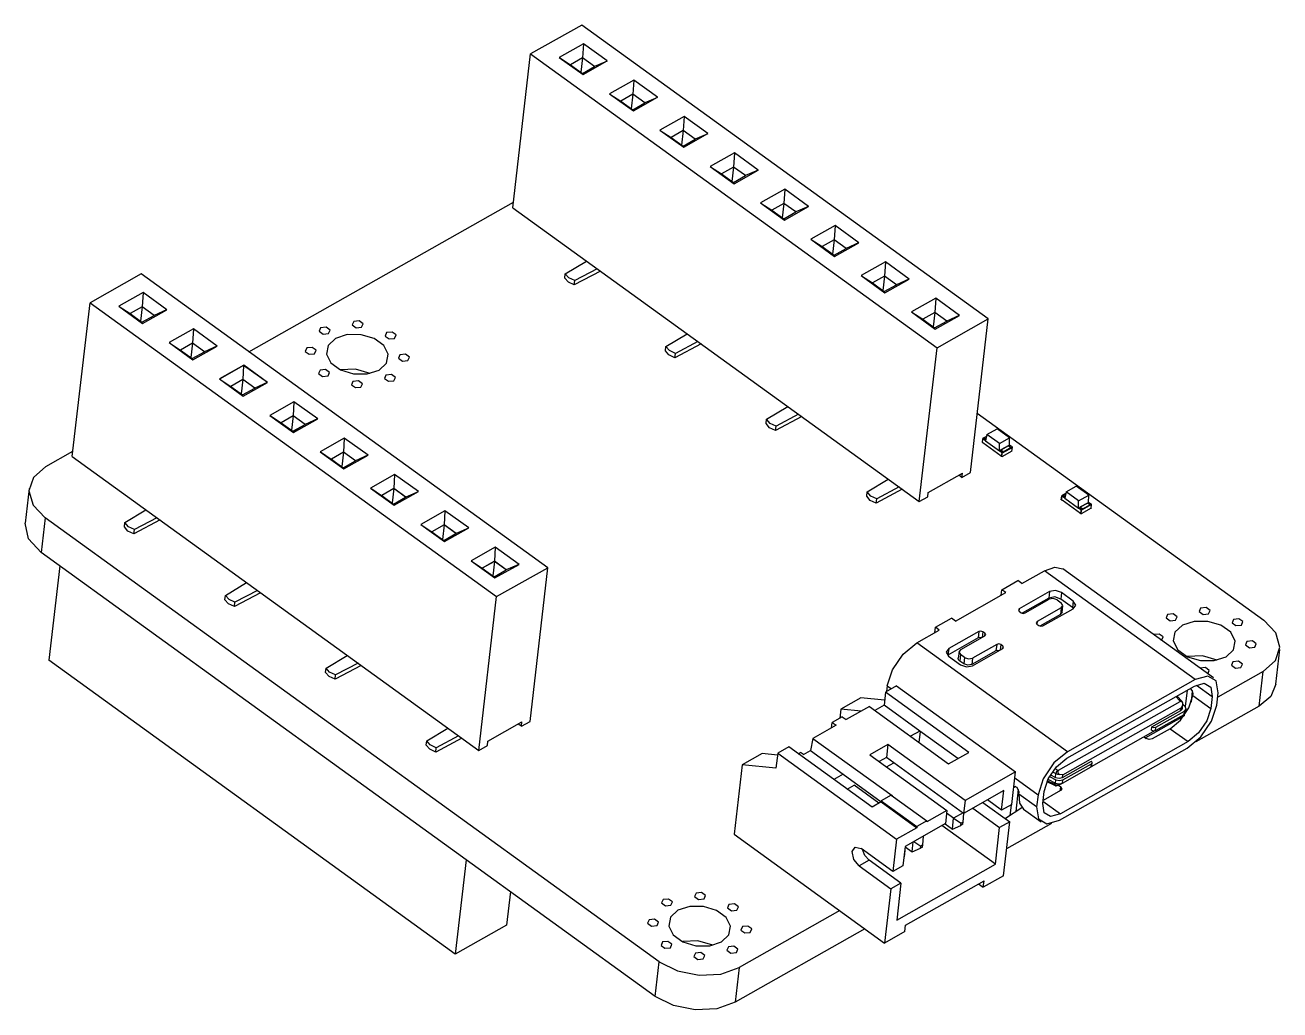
# Model space of a CAD drawing. Header units: millimetres. Extents: x -41 to 379, y -37 to 257.
# Drawn here: x 293.12 to 337.35, y 20.4 to 55.13 of the extents above; entities that cross this region are included whole.
import ezdxf

# ---------------------------------------------------------------- set-up
doc = ezdxf.new("R2010")
doc.units = ezdxf.units.MM
doc.layers.add('1', color=7, linetype='Continuous')

msp = doc.modelspace()

# ---------------------------------------------------------------- linework, layer by layer
at = {"layer": '1'}
for p, q in [((312.739, 55.134), (310.935, 54.114)), ((327.069, 44.772), (312.739, 55.134)), ((312.801, 54.476), (311.949, 53.994)), ((312.801, 54.475), (311.949, 53.994)), ((312.801, 54.475), (312.771, 53.976)), ((312.801, 54.476), (312.801, 54.475)), ((313.639, 53.87), (312.801, 54.476)), ((313.638, 53.87), (312.801, 54.475)), ((310.309, 48.689), (310.935, 54.114)), ((310.935, 54.114), (325.265, 43.752)), ((311.949, 53.994), (312.787, 53.388)), ((311.961, 53.985), (312.343, 53.734)), ((312.771, 53.976), (312.343, 53.734)), ((312.771, 53.975), (312.345, 53.734)), ((312.771, 53.975), (312.712, 53.468)), ((313.191, 53.672), (312.771, 53.976)), ((313.19, 53.672), (312.771, 53.975)), ((312.343, 53.734), (312.764, 53.43)), ((312.345, 53.734), (312.764, 53.431)), ((312.764, 53.431), (313.19, 53.672)), ((312.764, 53.43), (313.191, 53.672)), ((312.787, 53.388), (313.639, 53.87)), ((313.633, 53.867), (313.191, 53.672)), ((312.786, 53.389), (312.764, 53.43)), ((314.575, 53.193), (313.723, 52.711)), ((314.575, 53.193), (313.723, 52.712)), ((314.575, 53.193), (314.545, 52.693)), ((314.575, 53.193), (314.575, 53.193)), ((315.412, 52.587), (314.575, 53.193)), ((315.413, 52.587), (314.575, 53.193)), ((313.723, 52.712), (314.561, 52.106)), ((313.735, 52.703), (314.117, 52.451)), ((314.545, 52.693), (314.117, 52.451)), ((314.545, 52.692), (314.119, 52.451)), ((314.545, 52.692), (314.486, 52.185)), ((314.965, 52.389), (314.545, 52.693)), ((314.964, 52.389), (314.545, 52.692)), ((314.117, 52.451), (314.538, 52.147)), ((314.119, 52.451), (314.538, 52.148)), ((314.538, 52.148), (314.964, 52.389)), ((314.538, 52.147), (314.965, 52.389)), ((314.561, 52.106), (315.413, 52.587)), ((315.407, 52.584), (314.965, 52.389)), ((314.56, 52.106), (314.538, 52.147)), ((316.349, 51.911), (315.496, 51.429)), ((316.349, 51.91), (315.497, 51.429)), ((316.349, 51.91), (316.319, 51.411)), ((316.349, 51.911), (316.349, 51.91)), ((317.187, 51.305), (316.349, 51.911)), ((317.186, 51.304), (316.349, 51.91)), ((315.496, 51.429), (316.334, 50.823)), ((315.509, 51.42), (315.891, 51.169)), ((316.319, 51.411), (315.891, 51.169)), ((316.319, 51.41), (315.892, 51.169)), ((316.319, 51.41), (316.26, 50.903)), ((316.739, 51.107), (316.319, 51.411)), ((316.738, 51.107), (316.319, 51.41)), ((315.891, 51.169), (316.311, 50.865)), ((315.892, 51.169), (316.311, 50.866)), ((316.311, 50.866), (316.738, 51.107)), ((316.311, 50.865), (316.739, 51.107)), ((316.334, 50.823), (317.187, 51.305)), ((317.181, 51.302), (316.739, 51.107)), ((316.334, 50.824), (316.311, 50.865)), ((318.122, 50.628), (317.27, 50.146)), ((318.122, 50.627), (317.271, 50.146)), ((318.122, 50.627), (318.092, 50.128)), ((318.122, 50.628), (318.122, 50.627)), ((318.96, 50.022), (318.122, 50.628)), ((318.96, 50.022), (318.122, 50.627)), ((317.27, 50.146), (318.108, 49.54)), ((317.283, 50.137), (317.665, 49.886)), ((318.092, 50.128), (317.665, 49.886)), ((318.092, 50.127), (317.666, 49.886)), ((318.092, 50.127), (318.034, 49.62)), ((318.513, 49.824), (318.092, 50.128)), ((318.511, 49.824), (318.092, 50.127)), ((318.108, 49.54), (318.96, 50.022)), ((318.955, 50.019), (318.513, 49.824)), ((317.665, 49.886), (318.085, 49.582)), ((317.666, 49.886), (318.085, 49.583)), ((318.085, 49.583), (318.511, 49.824)), ((318.085, 49.582), (318.513, 49.824)), ((318.107, 49.541), (318.085, 49.582)), ((319.896, 49.346), (319.044, 48.864)), ((319.896, 49.345), (319.044, 48.863)), ((319.896, 49.345), (319.866, 48.845)), ((319.896, 49.346), (319.896, 49.345)), ((320.734, 48.74), (319.896, 49.346)), ((320.734, 48.739), (319.896, 49.345)), ((301.006, 43.612), (310.331, 48.884)), ((310.309, 48.689), (324.639, 38.327)), ((319.044, 48.864), (319.882, 48.258)), ((319.056, 48.855), (319.439, 48.604)), ((319.866, 48.845), (319.439, 48.604)), ((319.866, 48.844), (319.44, 48.603)), ((319.866, 48.844), (319.808, 48.337)), ((320.287, 48.541), (319.866, 48.845)), ((320.285, 48.541), (319.866, 48.844)), ((319.882, 48.258), (320.734, 48.74)), ((320.728, 48.736), (320.287, 48.541)), ((319.439, 48.604), (319.859, 48.3)), ((319.44, 48.603), (319.859, 48.3)), ((319.859, 48.3), (320.285, 48.541)), ((319.859, 48.3), (320.287, 48.541)), ((319.881, 48.258), (319.859, 48.3)), ((321.67, 48.063), (320.818, 47.581)), ((321.67, 48.062), (320.818, 47.581)), ((321.67, 48.062), (321.64, 47.563)), ((321.67, 48.063), (321.67, 48.062)), ((322.508, 47.457), (321.67, 48.063)), ((322.507, 47.457), (321.67, 48.062)), ((320.818, 47.581), (321.656, 46.975)), ((320.83, 47.572), (321.212, 47.321)), ((321.64, 47.563), (321.212, 47.321)), ((321.64, 47.562), (321.214, 47.321)), ((321.64, 47.562), (321.581, 47.055)), ((322.06, 47.259), (321.64, 47.563)), ((322.059, 47.259), (321.64, 47.562)), ((321.656, 46.975), (322.508, 47.457)), ((322.502, 47.454), (322.06, 47.259)), ((321.212, 47.321), (321.633, 47.017)), ((321.214, 47.321), (321.633, 47.018)), ((321.633, 47.018), (322.059, 47.259)), ((321.633, 47.017), (322.06, 47.259)), ((321.655, 46.976), (321.633, 47.017)), ((312.16, 46.362), (312.905, 46.812)), ((313.399, 46.455), (312.477, 45.967)), ((313.284, 46.538), (312.495, 46.12)), ((323.444, 46.78), (322.592, 46.298)), ((323.444, 46.779), (322.592, 46.298)), ((323.444, 46.779), (323.414, 46.28)), ((323.444, 46.78), (323.444, 46.779)), ((324.282, 46.174), (323.444, 46.78)), ((324.281, 46.174), (323.444, 46.779)), ((297.212, 46.356), (295.408, 45.336)), ((311.542, 35.994), (297.212, 46.356)), ((312.142, 46.209), (312.16, 46.362)), ((312.477, 45.967), (312.495, 46.12)), ((322.592, 46.298), (323.43, 45.692)), ((322.604, 46.289), (322.986, 46.038)), ((323.414, 46.28), (322.986, 46.038)), ((322.986, 46.038), (323.407, 45.734)), ((323.414, 46.279), (322.988, 46.038)), ((322.988, 46.038), (323.407, 45.735)), ((323.414, 46.279), (323.355, 45.772)), ((323.834, 45.976), (323.414, 46.28)), ((323.833, 45.976), (323.414, 46.279)), ((323.43, 45.692), (324.282, 46.174)), ((324.276, 46.171), (323.834, 45.976)), ((297.274, 45.698), (296.422, 45.216)), ((297.274, 45.697), (296.422, 45.216)), ((297.274, 45.697), (297.244, 45.198)), ((297.274, 45.698), (297.274, 45.697)), ((298.112, 45.092), (297.274, 45.698)), ((298.111, 45.091), (297.274, 45.697)), ((323.407, 45.735), (323.833, 45.976)), ((323.407, 45.734), (323.834, 45.976)), ((323.429, 45.693), (323.407, 45.734)), ((294.781, 39.911), (295.408, 45.336)), ((295.408, 45.336), (309.738, 34.974)), ((296.422, 45.216), (297.26, 44.61)), ((296.434, 45.207), (296.816, 44.956)), ((297.244, 45.198), (296.816, 44.956)), ((297.244, 45.197), (296.818, 44.956)), ((297.244, 45.197), (297.185, 44.69)), ((297.664, 44.894), (297.244, 45.198)), ((297.663, 44.894), (297.244, 45.197)), ((325.218, 45.498), (324.365, 45.016)), ((325.218, 45.497), (324.366, 45.015)), ((325.218, 45.497), (325.188, 44.997)), ((325.218, 45.498), (325.218, 45.497)), ((326.056, 44.892), (325.218, 45.498)), ((326.055, 44.891), (325.218, 45.497)), ((296.816, 44.956), (297.237, 44.652)), ((296.818, 44.956), (297.237, 44.653)), ((297.237, 44.653), (297.663, 44.894)), ((297.237, 44.652), (297.664, 44.894)), ((297.26, 44.61), (298.112, 45.092)), ((298.106, 45.089), (297.664, 44.894)), ((324.365, 45.016), (325.203, 44.41)), ((324.378, 45.007), (324.76, 44.756)), ((325.188, 44.997), (324.76, 44.756)), ((324.76, 44.756), (325.18, 44.452)), ((325.188, 44.996), (324.761, 44.755)), ((324.761, 44.755), (325.18, 44.452)), ((325.188, 44.996), (325.129, 44.49)), ((325.18, 44.452), (325.607, 44.693)), ((325.18, 44.452), (325.608, 44.693)), ((325.608, 44.693), (325.188, 44.997)), ((325.607, 44.693), (325.188, 44.996)), ((325.203, 44.41), (326.056, 44.892)), ((325.265, 43.752), (327.069, 44.772)), ((326.05, 44.888), (325.608, 44.693)), ((326.443, 39.347), (327.069, 44.772)), ((297.259, 44.611), (297.237, 44.652)), ((299.048, 44.415), (298.195, 43.933)), ((299.048, 44.414), (298.196, 43.933)), ((299.048, 44.414), (299.018, 43.915)), ((299.048, 44.415), (299.048, 44.414)), ((299.886, 43.809), (299.048, 44.415)), ((299.885, 43.809), (299.048, 44.414)), ((315.707, 43.797), (316.453, 44.247)), ((325.203, 44.41), (325.18, 44.452)), ((298.195, 43.933), (299.033, 43.327)), ((298.208, 43.924), (298.59, 43.673)), ((299.018, 43.915), (298.59, 43.673)), ((299.018, 43.914), (298.591, 43.673)), ((299.018, 43.914), (298.959, 43.407)), ((299.438, 43.611), (299.018, 43.915)), ((299.437, 43.611), (299.018, 43.914)), ((299.033, 43.327), (299.886, 43.809)), ((299.88, 43.806), (299.438, 43.611)), ((315.689, 43.644), (315.707, 43.797)), ((316.946, 43.89), (316.025, 43.402)), ((316.832, 43.972), (316.042, 43.554)), ((298.59, 43.673), (299.01, 43.369)), ((298.591, 43.673), (299.011, 43.37)), ((299.01, 43.369), (299.438, 43.611)), ((299.033, 43.328), (299.01, 43.369)), ((299.011, 43.37), (299.437, 43.611)), ((316.025, 43.402), (316.042, 43.554)), ((324.639, 38.327), (325.265, 43.752)), ((300.822, 43.133), (299.969, 42.651)), ((300.821, 43.132), (299.97, 42.65)), ((300.821, 43.132), (300.791, 42.632)), ((300.822, 43.133), (300.821, 43.132)), ((301.659, 42.526), (300.821, 43.132)), ((301.66, 42.527), (300.822, 43.133)), ((299.969, 42.651), (300.807, 42.045)), ((299.982, 42.642), (300.364, 42.391)), ((300.791, 42.632), (300.364, 42.391)), ((300.791, 42.631), (300.365, 42.39)), ((300.791, 42.631), (300.733, 42.125)), ((301.212, 42.328), (300.791, 42.632)), ((301.21, 42.328), (300.791, 42.631)), ((300.807, 42.045), (301.66, 42.527)), ((301.654, 42.523), (301.212, 42.328)), ((300.364, 42.391), (300.784, 42.087)), ((300.365, 42.39), (300.784, 42.087)), ((300.784, 42.087), (301.21, 42.328)), ((300.784, 42.087), (301.212, 42.328)), ((300.806, 42.045), (300.784, 42.087)), ((302.595, 41.85), (301.743, 41.368)), ((302.595, 41.849), (301.744, 41.368)), ((302.595, 41.849), (302.565, 41.35)), ((302.595, 41.85), (302.595, 41.849)), ((303.433, 41.244), (302.595, 41.85)), ((303.433, 41.244), (302.595, 41.849)), ((319.255, 41.232), (320, 41.681)), ((301.743, 41.368), (302.581, 40.762)), ((301.755, 41.359), (302.138, 41.108)), ((302.565, 41.35), (302.138, 41.108)), ((302.565, 41.349), (302.139, 41.108)), ((302.565, 41.349), (302.507, 40.842)), ((302.986, 41.046), (302.565, 41.35)), ((302.984, 41.046), (302.565, 41.349)), ((302.581, 40.762), (303.433, 41.244)), ((303.427, 41.241), (302.986, 41.046)), ((319.237, 41.079), (319.255, 41.232)), ((320.494, 41.324), (319.572, 40.836)), ((320.379, 41.407), (319.59, 40.989)), ((326.685, 41.445), (336.781, 34.144)), ((302.138, 41.108), (302.558, 40.804)), ((302.139, 41.108), (302.558, 40.805)), ((302.558, 40.805), (302.984, 41.046)), ((302.558, 40.804), (302.986, 41.046)), ((302.58, 40.763), (302.558, 40.804)), ((319.572, 40.836), (319.59, 40.989)), ((327.025, 40.691), (327.38, 40.892)), ((327.82, 40.574), (327.38, 40.892)), ((304.369, 40.567), (303.517, 40.085)), ((304.369, 40.567), (303.517, 40.085)), ((304.369, 40.567), (304.339, 40.067)), ((304.369, 40.567), (304.369, 40.567)), ((305.206, 39.961), (304.369, 40.567)), ((305.207, 39.961), (304.369, 40.567)), ((326.864, 40.407), (326.879, 40.537)), ((326.864, 40.407), (326.879, 40.395)), ((327.01, 40.628), (326.871, 40.55)), ((326.879, 40.537), (326.894, 40.525)), ((327.525, 39.928), (326.879, 40.395)), ((327.009, 40.621), (326.88, 40.548)), ((326.896, 40.537), (326.88, 40.548)), ((326.894, 40.525), (326.939, 40.55)), ((326.896, 40.537), (326.894, 40.525)), ((326.973, 40.468), (326.894, 40.525)), ((326.94, 40.562), (326.896, 40.537)), ((326.94, 40.562), (326.939, 40.55)), ((326.939, 40.55), (326.984, 40.517)), ((326.987, 40.528), (326.94, 40.562)), ((327.025, 40.691), (326.973, 40.468)), ((326.973, 40.468), (327.462, 40.115)), ((327.465, 40.373), (327.025, 40.691)), ((327.462, 40.115), (327.465, 40.373)), ((327.465, 40.373), (327.82, 40.574)), ((327.776, 40.296), (327.509, 40.146)), ((327.784, 40.295), (327.518, 40.144)), ((327.912, 40.259), (327.557, 40.058)), ((327.782, 40.296), (327.817, 40.316)), ((327.784, 40.295), (327.852, 40.245)), ((327.817, 40.316), (327.82, 40.574)), ((327.887, 40.265), (327.817, 40.316)), ((327.852, 40.245), (327.897, 40.27)), ((327.912, 40.259), (327.897, 40.27)), ((293.847, 39.565), (294.804, 40.106)), ((294.781, 39.911), (309.112, 29.549)), ((303.517, 40.085), (304.355, 39.479)), ((303.529, 40.076), (303.911, 39.825)), ((304.339, 40.067), (303.911, 39.825)), ((303.911, 39.825), (304.332, 39.521)), ((304.339, 40.066), (303.913, 39.825)), ((303.913, 39.825), (304.332, 39.522)), ((304.339, 40.066), (304.281, 39.559)), ((304.759, 39.763), (304.339, 40.067)), ((304.758, 39.763), (304.339, 40.066)), ((304.355, 39.479), (305.207, 39.961)), ((305.201, 39.958), (304.759, 39.763)), ((327.462, 40.115), (327.506, 40.14)), ((327.54, 40.058), (327.462, 40.115)), ((327.506, 40.14), (327.576, 40.089)), ((327.586, 40.095), (327.518, 40.144)), ((327.524, 39.917), (327.525, 39.928)), ((327.525, 39.928), (327.541, 39.917)), ((327.54, 40.058), (327.542, 40.07)), ((327.54, 40.058), (327.556, 40.047)), ((327.541, 39.917), (327.556, 40.047)), ((327.542, 40.07), (327.586, 40.095)), ((327.557, 40.058), (327.542, 40.07)), ((327.907, 40.11), (327.551, 39.909)), ((327.551, 39.909), (327.567, 40.039)), ((327.922, 40.24), (327.567, 40.039)), ((327.907, 40.11), (327.922, 40.24)), ((304.332, 39.522), (304.758, 39.763)), ((304.332, 39.521), (304.759, 39.763)), ((304.354, 39.48), (304.332, 39.521)), ((306.143, 39.285), (305.291, 38.803)), ((306.143, 39.284), (305.291, 38.802)), ((306.143, 39.284), (306.113, 38.784)), ((306.143, 39.285), (306.143, 39.284)), ((306.981, 38.679), (306.143, 39.285)), ((306.98, 38.678), (306.143, 39.284)), ((322.802, 38.666), (323.548, 39.116)), ((324.957, 38.65), (326.16, 39.33)), ((326.142, 39.177), (326.031, 39.258)), ((326.142, 39.177), (326.443, 39.347)), ((326.142, 39.177), (326.16, 39.33)), ((293.257, 38.784), (293.116, 37.562)), ((305.291, 38.803), (306.129, 38.197)), ((305.303, 38.794), (305.685, 38.543)), ((306.113, 38.784), (305.685, 38.543)), ((305.685, 38.543), (306.106, 38.239)), ((306.113, 38.783), (305.687, 38.543)), ((305.687, 38.543), (306.106, 38.24)), ((306.113, 38.783), (306.054, 38.277)), ((306.533, 38.48), (306.113, 38.784)), ((306.532, 38.48), (306.113, 38.783)), ((306.129, 38.197), (306.981, 38.679)), ((306.975, 38.675), (306.533, 38.48)), ((322.785, 38.513), (322.802, 38.666)), ((324.041, 38.759), (323.12, 38.271)), ((323.927, 38.842), (323.138, 38.424)), ((324.639, 38.327), (324.939, 38.497)), ((324.939, 38.497), (324.957, 38.65)), ((329.647, 38.394), (329.662, 38.524)), ((329.657, 38.387), (329.672, 38.517)), ((329.804, 38.608), (329.665, 38.53)), ((329.672, 38.517), (329.688, 38.505)), ((329.802, 38.601), (329.673, 38.528)), ((329.689, 38.517), (329.673, 38.528)), ((329.688, 38.505), (329.732, 38.53)), ((329.689, 38.517), (329.688, 38.505)), ((329.766, 38.449), (329.688, 38.505)), ((329.733, 38.542), (329.689, 38.517)), ((329.733, 38.542), (329.732, 38.53)), ((329.732, 38.53), (329.778, 38.497)), ((329.78, 38.508), (329.733, 38.542)), ((329.819, 38.672), (329.766, 38.449)), ((329.819, 38.672), (330.174, 38.872)), ((330.258, 38.353), (329.819, 38.672)), ((330.614, 38.554), (330.174, 38.872)), ((330.258, 38.353), (330.614, 38.554)), ((330.61, 38.296), (330.614, 38.554)), ((306.106, 38.24), (306.532, 38.48)), ((306.106, 38.239), (306.533, 38.48)), ((306.128, 38.197), (306.106, 38.239)), ((323.12, 38.271), (323.138, 38.424)), ((329.657, 38.387), (329.673, 38.375)), ((330.319, 37.908), (329.673, 38.375)), ((329.766, 38.449), (330.255, 38.095)), ((330.255, 38.095), (330.258, 38.353)), ((330.255, 38.095), (330.3, 38.12)), ((330.334, 38.038), (330.255, 38.095)), ((330.3, 38.12), (330.37, 38.069)), ((330.569, 38.276), (330.303, 38.126)), ((330.578, 38.275), (330.311, 38.124)), ((330.379, 38.075), (330.311, 38.124)), ((330.334, 38.038), (330.335, 38.05)), ((330.335, 38.05), (330.379, 38.075)), ((330.351, 38.038), (330.335, 38.05)), ((330.7, 38.09), (330.345, 37.889)), ((330.706, 38.239), (330.351, 38.038)), ((330.715, 38.22), (330.36, 38.019)), ((330.575, 38.276), (330.61, 38.296)), ((330.578, 38.275), (330.646, 38.225)), ((330.681, 38.245), (330.61, 38.296)), ((330.646, 38.225), (330.69, 38.251)), ((330.706, 38.239), (330.69, 38.251)), ((330.7, 38.09), (330.715, 38.22)), ((293.823, 37.752), (293.682, 36.529)), ((315.472, 22.098), (293.823, 37.752)), ((296.632, 37.584), (297.378, 38.034)), ((297.872, 37.677), (296.95, 37.189)), ((297.757, 37.759), (296.968, 37.342)), ((307.917, 38.002), (307.064, 37.52)), ((307.917, 38.001), (307.065, 37.52)), ((307.917, 38.001), (307.887, 37.502)), ((307.917, 38.002), (307.917, 38.001)), ((308.755, 37.396), (307.917, 38.002)), ((308.754, 37.396), (307.917, 38.001)), ((330.317, 37.897), (330.319, 37.908)), ((330.319, 37.908), (330.334, 37.897)), ((330.334, 38.038), (330.349, 38.027)), ((330.334, 37.897), (330.349, 38.027)), ((330.345, 37.889), (330.36, 38.019)), ((296.615, 37.431), (296.632, 37.584)), ((296.95, 37.189), (296.968, 37.342)), ((307.064, 37.52), (307.902, 36.914)), ((307.077, 37.511), (307.459, 37.26)), ((307.887, 37.502), (307.459, 37.26)), ((307.459, 37.26), (307.879, 36.956)), ((307.887, 37.501), (307.46, 37.26)), ((307.46, 37.26), (307.879, 36.957)), ((307.887, 37.501), (307.828, 36.994)), ((307.879, 36.957), (308.306, 37.198)), ((307.879, 36.956), (308.307, 37.198)), ((308.307, 37.198), (307.887, 37.502)), ((308.306, 37.198), (307.887, 37.501)), ((307.902, 36.914), (308.755, 37.396)), ((308.749, 37.393), (308.307, 37.198)), ((307.902, 36.915), (307.879, 36.956)), ((309.691, 36.719), (308.838, 36.237)), ((309.69, 36.719), (308.839, 36.237)), ((309.69, 36.719), (309.66, 36.219)), ((309.691, 36.719), (309.69, 36.719)), ((310.528, 36.113), (309.69, 36.719)), ((310.529, 36.113), (309.691, 36.719)), ((315.331, 20.875), (293.682, 36.529)), ((294.336, 36.056), (293.952, 32.729)), ((308.838, 36.237), (309.676, 35.632)), ((308.851, 36.229), (309.233, 35.977)), ((309.66, 36.219), (309.233, 35.977)), ((309.233, 35.977), (309.653, 35.673)), ((309.66, 36.218), (309.234, 35.977)), ((309.234, 35.977), (309.653, 35.674)), ((309.66, 36.218), (309.602, 35.711)), ((309.653, 35.674), (310.079, 35.915)), ((309.653, 35.673), (310.081, 35.915)), ((310.081, 35.915), (309.66, 36.219)), ((310.079, 35.915), (309.66, 36.218)), ((309.676, 35.632), (310.529, 36.113)), ((309.738, 34.974), (311.542, 35.994)), ((310.523, 36.11), (310.081, 35.915)), ((310.916, 30.569), (311.542, 35.994)), ((328.258, 35.44), (329.054, 35.889)), ((334.368, 32.046), (329.054, 35.889)), ((335.015, 32.107), (329.701, 35.95)), ((300.18, 35.019), (300.925, 35.468)), ((309.675, 35.632), (309.653, 35.673)), ((327.55, 35.219), (328.119, 35.541)), ((328.258, 35.44), (328.119, 35.541)), ((300.162, 34.866), (300.18, 35.019)), ((301.419, 35.111), (300.498, 34.623)), ((301.305, 35.194), (300.515, 34.776)), ((309.112, 29.549), (309.738, 34.974)), ((325.914, 34.114), (327.69, 35.118)), ((327.528, 35.027), (327.55, 35.219)), ((327.69, 35.118), (327.55, 35.219)), ((329.227, 35.151), (328.162, 34.548)), ((329.227, 35.151), (329.201, 34.921)), ((329.65, 35.12), (329.624, 34.89)), ((330.069, 34.817), (329.65, 35.12)), ((300.498, 34.623), (300.515, 34.776)), ((328.162, 34.548), (328.152, 34.465)), ((329.201, 34.921), (328.263, 34.391)), ((328.371, 34.397), (329.224, 34.879)), ((329.643, 34.576), (328.79, 34.094)), ((329, 33.942), (330.065, 34.545)), ((329.506, 34.858), (329.645, 34.757)), ((329.643, 34.576), (329.616, 34.347)), ((330.043, 34.587), (329.624, 34.89)), ((329.675, 34.425), (329.702, 34.654)), ((330.069, 34.817), (330.043, 34.587)), ((325.206, 33.894), (325.775, 34.215)), ((325.914, 34.114), (325.775, 34.215)), ((328.161, 34.458), (328.231, 34.407)), ((328.79, 34.094), (328.781, 34.01)), ((329.616, 34.347), (328.891, 33.936)), ((324.551, 33.343), (325.346, 33.793)), ((325.184, 33.702), (325.206, 33.894)), ((325.346, 33.793), (325.206, 33.894)), ((326.741, 33.745), (325.676, 33.143)), ((326.741, 33.745), (326.715, 33.516)), ((326.882, 33.735), (326.86, 33.542)), ((326.952, 33.684), (326.882, 33.735)), ((326.952, 33.684), (326.941, 33.588)), ((328.789, 34.003), (328.859, 33.953)), ((329.865, 29.501), (324.551, 33.343)), ((326.715, 33.516), (325.649, 32.914)), ((326.099, 33.112), (326.951, 33.594)), ((327.37, 33.291), (326.518, 32.809)), ((327.37, 33.291), (327.343, 33.061)), ((327.511, 33.28), (327.489, 33.088)), ((327.581, 33.23), (327.511, 33.28)), ((327.581, 33.23), (327.569, 33.134)), ((303.728, 32.453), (304.473, 32.903)), ((325.676, 33.143), (325.649, 32.914)), ((325.672, 32.871), (326.091, 32.568)), ((326.04, 33.034), (326.013, 32.805)), ((326.096, 32.931), (326.07, 32.701)), ((326.236, 32.83), (326.096, 32.931)), ((326.236, 32.83), (326.209, 32.6)), ((327.343, 33.061), (326.491, 32.58)), ((326.518, 32.809), (326.491, 32.58)), ((326.514, 32.537), (327.579, 33.139)), ((337.206, 31.889), (337.347, 33.112)), ((308.282, 22.367), (293.952, 32.729)), ((303.71, 32.301), (303.728, 32.453)), ((304.967, 32.546), (304.045, 32.058)), ((304.852, 32.629), (304.063, 32.211)), ((326.209, 32.6), (326.07, 32.701)), ((336.757, 32.331), (335.16, 31.428)), ((336.616, 31.109), (336.757, 32.331)), ((304.045, 32.058), (304.063, 32.211)), ((334.368, 32.046), (329.865, 29.501)), ((334.412, 31.854), (334.964, 31.455)), ((323.449, 31.601), (323.396, 31.142)), ((323.84, 31.822), (323.449, 31.601)), ((326.382, 29.48), (323.449, 31.601)), ((323.512, 31.828), (323.489, 31.623)), ((323.512, 31.828), (323.661, 31.721)), ((323.84, 31.822), (328.03, 28.792)), ((329.839, 29.271), (334.342, 31.817)), ((333.828, 31.293), (333.687, 31.447)), ((333.893, 31.284), (333.725, 31.468)), ((334.081, 31.67), (334.014, 31.093)), ((334.231, 31.246), (334.276, 31.636)), ((334.286, 31.481), (334.293, 31.543)), ((334.286, 31.481), (334.914, 31.027)), ((334.964, 31.455), (334.914, 31.027)), ((335.128, 31.147), (335.177, 31.575)), ((321.871, 31.006), (321.835, 30.688)), ((322.582, 31.407), (321.871, 31.006)), ((322.588, 30.934), (321.871, 31.006)), ((322.879, 31.098), (322.062, 30.636)), ((323.417, 31.323), (322.582, 31.407)), ((322.879, 31.098), (325.672, 29.078)), ((323.396, 31.142), (323.072, 30.959)), ((324.654, 30.233), (323.396, 31.142)), ((329.548, 28.848), (333.84, 31.274)), ((329.701, 28.692), (333.87, 31.049)), ((333.859, 30.953), (333.87, 31.049)), ((333.933, 31.166), (333.87, 31.049)), ((333.918, 31.032), (333.933, 31.165)), ((334.015, 31.093), (333.931, 31.184)), ((334.031, 30.899), (334.045, 31.013)), ((336.616, 31.109), (334.39, 29.851)), ((309.43, 29.872), (310.633, 30.552)), ((310.615, 30.399), (310.916, 30.569)), ((310.615, 30.399), (310.633, 30.552)), ((321.545, 30.344), (321.567, 30.537)), ((321.922, 30.737), (321.567, 30.537)), ((321.567, 30.537), (321.707, 30.436)), ((321.922, 30.737), (322.062, 30.636)), ((333.964, 30.753), (332.612, 29.988)), ((332.84, 30.377), (333.859, 30.953)), ((332.967, 30.253), (333.972, 30.821)), ((332.981, 30.367), (333.986, 30.935)), ((333.972, 30.821), (333.986, 30.935)), ((333.983, 30.828), (333.977, 30.769)), ((307.275, 29.888), (308.021, 30.338)), ((310.615, 30.399), (310.504, 30.479)), ((321.707, 30.436), (320.89, 29.974)), ((324.654, 30.233), (324.329, 30.05)), ((324.64, 29.825), (324.684, 30.211)), ((325.997, 29.262), (324.654, 30.233)), ((332.958, 30.248), (330.703, 28.973)), ((332.827, 30.263), (332.84, 30.377)), ((333.487, 30.316), (332.848, 29.954)), ((332.967, 30.253), (332.981, 30.367)), ((333.487, 30.316), (334.116, 29.861)), ((307.258, 29.735), (307.275, 29.888)), ((308.514, 29.981), (307.593, 29.493)), ((307.593, 29.493), (307.61, 29.646)), ((308.4, 30.064), (307.61, 29.646)), ((309.112, 29.549), (309.412, 29.719)), ((309.412, 29.719), (309.43, 29.872)), ((320.04, 29.673), (319.649, 29.452)), ((322.973, 27.552), (320.04, 29.673)), ((320.89, 29.974), (320.802, 29.541)), ((320.89, 29.974), (323.683, 27.954)), ((323.531, 29.757), (322.892, 29.396)), ((323.531, 29.757), (323.478, 29.299)), ((326.254, 27.788), (323.531, 29.757)), ((334.116, 29.861), (329.613, 27.315)), ((332.562, 30.024), (332.637, 29.97)), ((319.101, 29.439), (318.391, 29.038)), ((319.642, 29.385), (319.101, 29.439)), ((319.649, 29.452), (319.588, 28.918)), ((319.649, 29.452), (323.839, 26.423)), ((320.373, 29.433), (320.449, 29.476)), ((320.553, 29.4), (320.449, 29.476)), ((320.553, 29.4), (320.802, 29.541)), ((320.802, 29.541), (321.954, 28.707)), ((322.892, 29.396), (325.615, 27.426)), ((323.478, 29.299), (323.224, 29.155)), ((326.201, 27.329), (323.478, 29.299)), ((325.672, 29.078), (326.382, 29.48)), ((329.586, 27.086), (334.089, 29.632)), ((318.391, 29.038), (318.108, 26.593)), ((319.588, 28.918), (318.391, 29.038)), ((323.486, 28.966), (323.74, 29.11)), ((328.03, 28.792), (326.254, 27.788)), ((327.898, 27.646), (328.03, 28.792)), ((329.331, 28.793), (329.457, 28.731)), ((329.419, 28.907), (329.52, 28.858)), ((329.69, 28.597), (330.709, 29.173)), ((329.69, 28.399), (330.694, 28.968)), ((329.703, 28.514), (330.708, 29.082)), ((330.694, 28.968), (330.708, 29.082)), ((330.724, 29.007), (330.737, 29.121)), ((321.954, 28.707), (321.63, 28.524)), ((321.954, 28.707), (323.293, 27.739)), ((322.101, 28.183), (322.341, 28.319)), ((323.213, 27.688), (322.341, 28.319)), ((328.006, 28.579), (328.827, 27.985)), ((329.136, 28.449), (329.424, 28.309)), ((329.413, 28.349), (329.149, 28.478)), ((329.174, 28.53), (329.441, 28.4)), ((329.225, 28.627), (329.455, 28.515)), ((329.26, 28.686), (329.442, 28.598)), ((329.413, 28.349), (329.42, 28.41)), ((329.441, 28.4), (329.455, 28.515)), ((329.442, 28.598), (329.457, 28.731)), ((329.532, 28.321), (329.666, 28.387)), ((329.544, 28.326), (329.625, 28.267)), ((329.701, 28.692), (329.577, 28.703)), ((329.676, 28.393), (329.666, 28.387)), ((329.666, 28.387), (329.666, 28.388)), ((329.69, 28.597), (329.701, 28.692)), ((329.69, 28.399), (329.703, 28.514)), ((323.652, 27.972), (323.297, 27.771)), ((323.652, 27.972), (324.909, 27.063)), ((323.683, 27.954), (323.68, 27.952)), ((327.622, 28.133), (326.201, 27.329)), ((327.543, 27.445), (327.622, 28.133)), ((328.04, 28.278), (327.966, 28.235)), ((328.049, 27.389), (328.139, 28.167)), ((328.149, 28.012), (328.156, 28.073)), ((328.777, 27.557), (328.149, 28.012)), ((328.827, 27.985), (328.777, 27.557)), ((328.991, 27.678), (329.04, 28.106)), ((329.623, 28.131), (329.002, 27.78)), ((329.609, 28.123), (329.625, 28.267)), ((323.293, 27.733), (322.973, 27.552)), ((323.297, 27.771), (323.293, 27.733)), ((323.293, 27.733), (324.55, 26.824)), ((323.297, 27.771), (324.554, 26.862)), ((326.254, 27.788), (326.201, 27.329)), ((326.53, 27.515), (327.472, 26.834)), ((326.885, 27.716), (327.827, 27.035)), ((327.543, 27.445), (327.044, 27.806)), ((327.898, 27.646), (327.543, 27.445)), ((328.259, 27.527), (327.677, 27.143)), ((327.878, 27.635), (327.834, 27.247)), ((328.311, 27.48), (328.939, 27.026)), ((329, 27.759), (329.613, 27.315)), ((324.909, 27.063), (324.554, 26.862)), ((325.615, 27.426), (324.905, 27.025)), ((324.905, 27.025), (324.909, 27.063)), ((325.615, 27.426), (325.562, 26.968)), ((325.851, 27.154), (325.604, 27.332)), ((325.807, 26.772), (325.851, 27.154)), ((326.184, 27.342), (325.851, 27.154)), ((325.851, 27.154), (326.115, 26.98)), ((326.186, 27.021), (326.115, 26.98)), ((326.177, 26.944), (326.186, 27.021)), ((326.186, 27.021), (326.204, 27.331)), ((327.827, 27.035), (327.472, 26.834)), ((327.607, 25.124), (327.827, 27.035)), ((318.108, 26.593), (323.416, 22.755)), ((324.55, 26.824), (323.839, 26.423)), ((325.562, 26.968), (324.142, 26.165)), ((324.554, 26.862), (324.55, 26.824)), ((327.322, 25.535), (325.438, 26.898)), ((325.547, 26.96), (325.807, 26.772)), ((325.807, 26.772), (326.106, 26.904)), ((326.106, 26.904), (326.115, 26.98)), ((326.177, 26.944), (326.106, 26.904)), ((327.322, 25.535), (327.472, 26.834)), ((329.297, 26.971), (327.717, 26.078)), ((323.839, 26.423), (323.707, 25.277)), ((324.142, 26.165), (324.062, 25.477)), ((324.14, 26.147), (324.386, 25.969)), ((324.386, 25.969), (324.427, 26.326)), ((324.386, 25.969), (324.685, 26.101)), ((324.449, 26.339), (324.694, 26.177)), ((324.685, 26.101), (324.694, 26.177)), ((324.756, 26.141), (324.685, 26.101)), ((324.765, 26.218), (324.694, 26.177)), ((324.756, 26.141), (324.765, 26.218)), ((324.765, 26.218), (324.784, 26.528)), ((308.666, 25.694), (308.282, 22.367)), ((322.874, 25.674), (322.519, 25.473)), ((323.707, 25.277), (322.59, 26.084)), ((323.992, 24.866), (322.874, 25.674)), ((324.097, 25.781), (324.118, 25.793)), ((324.118, 25.793), (324.144, 26.022)), ((324.144, 26.022), (324.124, 26.01)), ((324.127, 26.035), (324.144, 26.022)), ((322.519, 25.473), (323.636, 24.665)), ((324.062, 25.477), (323.707, 25.277)), ((323.842, 23.567), (327.322, 25.535)), ((323.992, 24.866), (323.636, 24.665)), ((323.992, 24.866), (323.842, 23.567)), ((324.153, 23.386), (326.923, 24.952)), ((326.73, 24.843), (326.896, 24.723)), ((327.607, 25.124), (326.896, 24.723)), ((326.896, 24.723), (326.923, 24.952)), ((310.223, 24.569), (310.086, 23.387)), ((323.636, 24.665), (323.416, 22.755)), ((321.837, 23.897), (318.289, 21.891)), ((310.086, 23.387), (308.282, 22.367)), ((322.724, 23.255), (318.148, 20.668)), ((324.126, 23.157), (323.416, 22.755)), ((324.126, 23.157), (324.153, 23.386)), ((315.331, 20.875), (315.472, 22.098)), ((318.289, 21.891), (318.148, 20.668))]:
    msp.add_line(p, q, dxfattribs=at)
for points in [[(312.477, 45.967), (312.267, 46.064), (312.142, 46.209)], [(312.495, 46.12), (312.284, 46.217), (312.16, 46.362)], [(316.042, 43.554), (315.832, 43.652), (315.707, 43.797)], [(316.025, 43.402), (315.814, 43.499), (315.689, 43.644)], [(305.285, 42.85), (304.766, 42.999), (304.228, 42.973)], [(319.59, 40.989), (319.38, 41.086), (319.255, 41.232)], [(319.572, 40.836), (319.362, 40.933), (319.237, 41.079)], [(326.871, 40.55), (326.875, 40.55), (326.88, 40.548)], [(327.784, 40.295), (327.78, 40.297), (327.776, 40.296)], [(327.922, 40.24), (327.92, 40.25), (327.912, 40.259)], [(327.518, 40.144), (327.51, 40.146), (327.506, 40.14)], [(327.551, 39.909), (327.55, 39.906), (327.548, 39.904)], [(327.567, 40.039), (327.564, 40.05), (327.557, 40.058)], [(327.907, 40.11), (327.906, 40.107), (327.904, 40.105)], [(293.847, 39.565), (293.41, 39.181), (293.252, 38.701), (293.397, 38.199), (293.823, 37.752)], [(323.12, 38.271), (322.91, 38.368), (322.785, 38.513)], [(323.138, 38.424), (322.927, 38.521), (322.802, 38.666)], [(329.662, 38.524), (329.666, 38.53), (329.673, 38.528)], [(329.647, 38.394), (329.649, 38.384), (329.656, 38.375)], [(330.311, 38.124), (330.304, 38.126), (330.3, 38.12)], [(330.578, 38.275), (330.573, 38.277), (330.569, 38.276)], [(330.7, 38.09), (330.699, 38.087), (330.697, 38.085)], [(330.715, 38.22), (330.713, 38.23), (330.706, 38.239)], [(330.345, 37.889), (330.344, 37.886), (330.342, 37.884)], [(330.36, 38.019), (330.358, 38.03), (330.351, 38.038)], [(293.682, 36.529), (293.232, 37.018), (293.116, 37.562)], [(296.95, 37.189), (296.74, 37.286), (296.615, 37.431)], [(296.968, 37.342), (296.757, 37.439), (296.632, 37.584)], [(329.054, 35.889), (329.419, 36.016), (329.701, 35.95)], [(300.515, 34.776), (300.305, 34.873), (300.18, 35.019)], [(329.624, 34.89), (329.413, 34.962), (329.201, 34.921)], [(329.65, 35.12), (329.439, 35.191), (329.227, 35.151)], [(300.498, 34.623), (300.287, 34.721), (300.162, 34.866)], [(328.162, 34.548), (328.132, 34.505), (328.161, 34.458)], [(329.506, 34.858), (329.365, 34.906), (329.224, 34.879)], [(329.643, 34.576), (329.702, 34.662), (329.645, 34.757)], [(330.081, 34.554), (330.063, 34.571), (330.043, 34.587)], [(330.065, 34.545), (330.155, 34.674), (330.069, 34.817)], [(328.231, 34.407), (328.301, 34.383), (328.371, 34.397)], [(328.79, 34.094), (328.761, 34.051), (328.789, 34.003)], [(329.675, 34.425), (329.657, 34.381), (329.616, 34.347)], [(336.757, 32.331), (337.194, 32.716), (337.352, 33.195), (337.207, 33.697), (336.781, 34.144)], [(326.882, 33.735), (326.812, 33.759), (326.741, 33.745)], [(326.951, 33.594), (326.981, 33.637), (326.952, 33.684)], [(328.859, 33.953), (328.929, 33.929), (329, 33.942)], [(333.184, 33.431), (333.233, 33.55), (333.096, 33.649), (332.905, 33.633)], [(323.512, 31.828), (323.694, 32.395), (324.074, 32.949), (324.551, 33.343)], [(326.824, 33.522), (326.766, 33.53), (326.715, 33.516)], [(327.511, 33.28), (327.441, 33.304), (327.37, 33.291)], [(327.579, 33.139), (327.609, 33.182), (327.581, 33.23)], [(325.676, 33.143), (325.587, 33.013), (325.672, 32.871)], [(325.649, 32.914), (325.642, 32.909), (325.634, 32.904)], [(326.07, 32.701), (326.025, 32.75), (326.013, 32.805)], [(326.099, 33.112), (326.039, 33.025), (326.096, 32.931)], [(326.236, 32.83), (326.376, 32.782), (326.518, 32.809)], [(327.452, 33.067), (327.395, 33.075), (327.343, 33.061)], [(335.142, 32.737), (334.624, 32.885), (334.085, 32.859)], [(304.045, 32.058), (303.835, 32.155), (303.71, 32.301)], [(304.063, 32.211), (303.853, 32.308), (303.728, 32.453)], [(326.091, 32.568), (326.302, 32.496), (326.514, 32.537)], [(326.491, 32.58), (326.35, 32.552), (326.209, 32.6)], [(334.814, 32.252), (334.863, 32.372), (334.725, 32.471), (334.534, 32.454)], [(334.342, 31.817), (334.685, 31.916), (334.913, 31.783), (334.964, 31.455)], [(335.177, 31.575), (335.111, 32.002), (334.815, 32.174), (334.368, 32.046)], [(337.206, 31.889), (337.027, 31.457), (336.616, 31.109)], [(333.487, 30.316), (333.854, 30.619), (334.147, 31.046), (334.286, 31.481)], [(334.293, 31.543), (334.27, 31.648), (334.197, 31.736)], [(333.828, 31.293), (333.865, 31.297), (333.893, 31.284)], [(333.84, 31.274), (333.835, 31.284), (333.828, 31.293)], [(333.933, 31.166), (333.934, 31.177), (333.934, 31.188), (333.933, 31.194), (333.933, 31.2), (333.932, 31.206), (333.931, 31.211), (333.927, 31.223), (333.923, 31.233), (333.921, 31.239), (333.918, 31.244), (333.915, 31.249), (333.912, 31.254), (333.904, 31.262), (333.896, 31.269), (333.891, 31.272), (333.887, 31.275), (333.882, 31.277), (333.877, 31.279), (333.872, 31.28), (333.867, 31.281), (333.863, 31.281), (333.858, 31.28), (333.848, 31.278), (333.84, 31.274)], [(333.859, 30.953), (333.9, 30.988), (333.918, 31.032)], [(333.933, 31.165), (333.933, 31.194), (333.928, 31.221), (333.919, 31.246), (333.905, 31.269), (333.899, 31.276), (333.893, 31.284)], [(333.986, 30.935), (334.044, 31.008), (334.015, 31.093)], [(334.089, 29.632), (334.567, 30.026), (334.946, 30.581), (335.128, 31.147)], [(334.914, 31.027), (334.775, 30.591), (334.483, 30.164), (334.116, 29.861)], [(333.972, 30.821), (334.013, 30.855), (334.031, 30.899)], [(332.827, 30.263), (332.897, 30.239), (332.967, 30.253)], [(332.84, 30.377), (332.91, 30.354), (332.981, 30.367)], [(307.593, 29.493), (307.383, 29.59), (307.258, 29.735)], [(307.61, 29.646), (307.4, 29.743), (307.275, 29.888)], [(332.848, 29.954), (332.742, 29.934), (332.637, 29.97)], [(329.865, 29.501), (329.388, 29.106), (329.008, 28.552), (328.827, 27.985)], [(329.04, 28.106), (329.179, 28.542), (329.472, 28.968), (329.839, 29.271)], [(329.52, 28.858), (329.479, 28.8), (329.457, 28.731)], [(329.548, 28.848), (329.54, 28.842), (329.533, 28.836), (329.53, 28.832), (329.527, 28.827), (329.525, 28.822), (329.523, 28.817), (329.52, 28.807), (329.519, 28.795), (329.52, 28.784), (329.522, 28.772), (329.526, 28.761), (329.531, 28.75), (329.537, 28.74), (329.543, 28.731), (329.551, 28.723), (329.559, 28.715), (329.568, 28.708), (329.577, 28.703)], [(329.52, 28.858), (329.534, 28.852), (329.548, 28.848)], [(330.694, 28.968), (330.715, 28.985), (330.724, 29.007)], [(330.708, 29.082), (330.737, 29.125), (330.709, 29.173)], [(329.424, 28.309), (329.414, 28.323), (329.413, 28.349)], [(329.532, 28.321), (329.47, 28.329), (329.413, 28.349)], [(329.441, 28.4), (329.57, 28.371), (329.69, 28.399)], [(329.442, 28.598), (329.57, 28.569), (329.69, 28.597)], [(329.455, 28.515), (329.583, 28.486), (329.703, 28.514)], [(329.457, 28.731), (329.514, 28.711), (329.577, 28.703)], [(329.532, 28.321), (329.522, 28.316), (329.512, 28.312), (329.508, 28.31), (329.503, 28.308), (329.498, 28.306), (329.494, 28.304), (329.486, 28.301), (329.479, 28.299), (329.475, 28.298), (329.472, 28.297), (329.47, 28.296), (329.467, 28.295), (329.462, 28.295)], [(328.156, 28.073), (328.094, 28.237), (327.97, 28.275)], [(328.149, 28.012), (328.169, 27.69), (328.311, 27.48)], [(329.424, 28.309), (329.443, 28.303), (329.463, 28.296)], [(329.625, 28.267), (329.668, 28.196), (329.623, 28.131)], [(328.777, 27.557), (328.844, 27.131), (329.14, 26.958), (329.586, 27.086)], [(329.613, 27.315), (329.269, 27.217), (329.042, 27.35), (328.991, 27.678)], [(322.519, 25.473), (322.332, 25.706), (322.275, 25.981), (322.382, 26.138), (322.59, 26.084)], [(322.874, 25.674), (322.725, 25.838), (322.638, 26.05)], [(317.357, 22.682), (316.838, 22.83), (316.299, 22.804)], [(315.472, 22.098), (316.115, 21.772), (316.876, 21.619), (317.639, 21.66), (318.289, 21.891)], [(318.148, 20.668), (317.498, 20.438), (316.734, 20.396), (315.973, 20.55), (315.331, 20.875)]]:
    msp.add_lwpolyline(points, dxfattribs=at)
for points in [[(304.981, 44.479), (305.034, 44.599), (304.894, 44.7), (304.701, 44.681), (304.648, 44.561), (304.788, 44.46), (304.981, 44.479)], [(303.814, 44.255), (303.867, 44.375), (303.728, 44.476), (303.535, 44.457), (303.482, 44.337), (303.621, 44.236), (303.814, 44.255)], [(306.139, 44.084), (306.192, 44.204), (306.052, 44.305), (305.859, 44.286), (305.806, 44.166), (305.946, 44.065), (306.139, 44.084)], [(305.595, 42.967), (305.858, 43.214), (305.917, 43.522), (305.76, 43.83), (305.418, 44.077), (304.959, 44.214), (304.474, 44.215), (304.059, 44.078), (303.796, 43.832), (303.737, 43.524), (303.894, 43.216), (304.236, 42.968), (304.695, 42.831), (305.18, 42.831), (305.595, 42.967)], [(303.323, 43.542), (303.376, 43.662), (303.237, 43.763), (303.044, 43.744), (302.991, 43.624), (303.13, 43.523), (303.323, 43.542)], [(306.61, 43.301), (306.663, 43.421), (306.524, 43.522), (306.331, 43.503), (306.278, 43.383), (306.417, 43.282), (306.61, 43.301)], [(303.795, 42.759), (303.848, 42.879), (303.708, 42.98), (303.515, 42.961), (303.462, 42.841), (303.602, 42.74), (303.795, 42.759)], [(304.953, 42.364), (305.006, 42.484), (304.866, 42.585), (304.673, 42.566), (304.62, 42.446), (304.76, 42.345), (304.953, 42.364)], [(306.119, 42.589), (306.172, 42.709), (306.032, 42.81), (305.839, 42.791), (305.786, 42.67), (305.926, 42.569), (306.119, 42.589)], [(334.838, 34.366), (334.891, 34.486), (334.752, 34.587), (334.559, 34.568), (334.506, 34.448), (334.645, 34.347), (334.838, 34.366)], [(333.672, 34.141), (333.725, 34.261), (333.585, 34.362), (333.393, 34.343), (333.339, 34.223), (333.479, 34.122), (333.672, 34.141)], [(335.453, 32.854), (335.716, 33.1), (335.774, 33.408), (335.617, 33.716), (335.275, 33.963), (334.816, 34.101), (334.331, 34.101), (333.916, 33.965), (333.653, 33.718), (333.595, 33.41), (333.752, 33.102), (334.094, 32.855), (334.553, 32.717), (335.038, 32.717), (335.453, 32.854)], [(335.996, 33.971), (336.049, 34.091), (335.91, 34.192), (335.717, 34.173), (335.664, 34.053), (335.803, 33.952), (335.996, 33.971)], [(336.468, 33.187), (336.521, 33.308), (336.381, 33.409), (336.188, 33.389), (336.135, 33.269), (336.275, 33.168), (336.468, 33.187)], [(335.976, 32.475), (336.03, 32.595), (335.89, 32.696), (335.697, 32.677), (335.644, 32.557), (335.784, 32.456), (335.976, 32.475)], [(317.052, 24.311), (317.105, 24.431), (316.966, 24.532), (316.773, 24.513), (316.72, 24.393), (316.859, 24.292), (317.052, 24.311)], [(315.886, 24.086), (315.939, 24.206), (315.799, 24.307), (315.607, 24.288), (315.553, 24.168), (315.693, 24.067), (315.886, 24.086)], [(317.667, 22.798), (317.93, 23.045), (317.988, 23.353), (317.831, 23.661), (317.489, 23.908), (317.03, 24.046), (316.545, 24.046), (316.13, 23.909), (315.867, 23.663), (315.809, 23.355), (315.966, 23.047), (316.308, 22.8), (316.767, 22.662), (317.252, 22.662), (317.667, 22.798)], [(318.21, 23.915), (318.263, 24.036), (318.124, 24.137), (317.931, 24.117), (317.878, 23.997), (318.017, 23.896), (318.21, 23.915)], [(315.395, 23.374), (315.448, 23.494), (315.308, 23.595), (315.115, 23.576), (315.062, 23.456), (315.202, 23.355), (315.395, 23.374)], [(318.682, 23.132), (318.735, 23.252), (318.595, 23.353), (318.402, 23.334), (318.349, 23.214), (318.489, 23.113), (318.682, 23.132)], [(315.866, 22.59), (315.919, 22.71), (315.78, 22.811), (315.587, 22.792), (315.534, 22.672), (315.673, 22.571), (315.866, 22.59)], [(318.19, 22.42), (318.244, 22.54), (318.104, 22.641), (317.911, 22.622), (317.858, 22.502), (317.998, 22.401), (318.19, 22.42)], [(317.024, 22.195), (317.077, 22.315), (316.938, 22.416), (316.745, 22.397), (316.692, 22.277), (316.831, 22.176), (317.024, 22.195)]]:
    msp.add_lwpolyline(points, close=True, dxfattribs=at)

doc.saveas('drawing.dxf')
